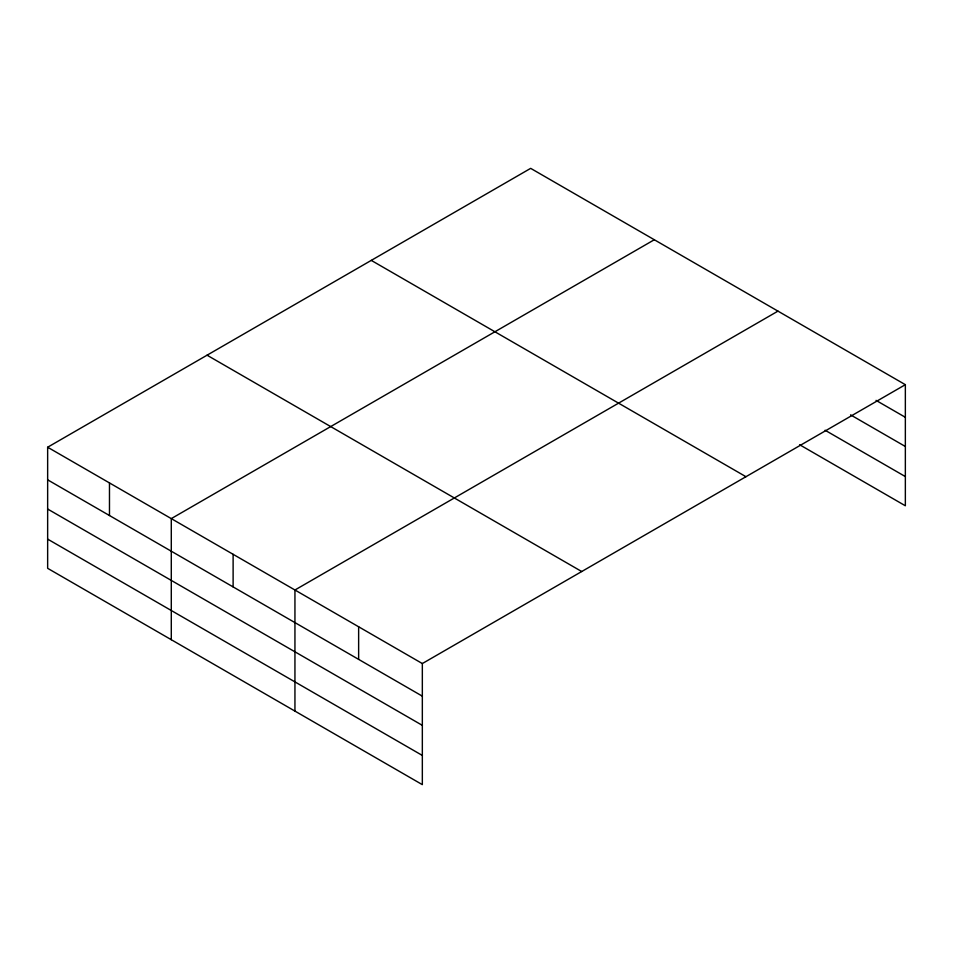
<?xml version="1.0" encoding="UTF-8"?>
<svg xmlns="http://www.w3.org/2000/svg" width="953" height="953" viewBox="0 0 953 953"><rect width="100%" height="100%" fill="white"/><g stroke="black" fill="none" stroke-linecap="round" stroke-linejoin="round"><path stroke-width="1.43" d="M905.35 384.678L530.666 168.359L47.65 447.231L47.65 568.322L422.334 784.641L422.334 663.55L905.35 384.678L905.35 505.769L799.615 444.729M654.318 239.739L171.29 518.611L171.29 639.701M777.958 311.131L294.942 590.002L294.942 711.093M876.045 400.379L905.35 417.295M850.576 414.865L905.35 446.492M825.095 430.244L905.35 476.571M371.277 260.383L745.949 476.703M207.051 355.195L581.723 571.526M47.65 447.231L422.334 663.55M47.65 479.835L422.334 696.155M47.65 509.033L422.334 725.352M47.65 539.124L422.334 755.443M358.638 626.776L358.638 659.381M233.116 554.301L233.116 586.917M109.476 482.921L109.476 515.525"/></g></svg>
